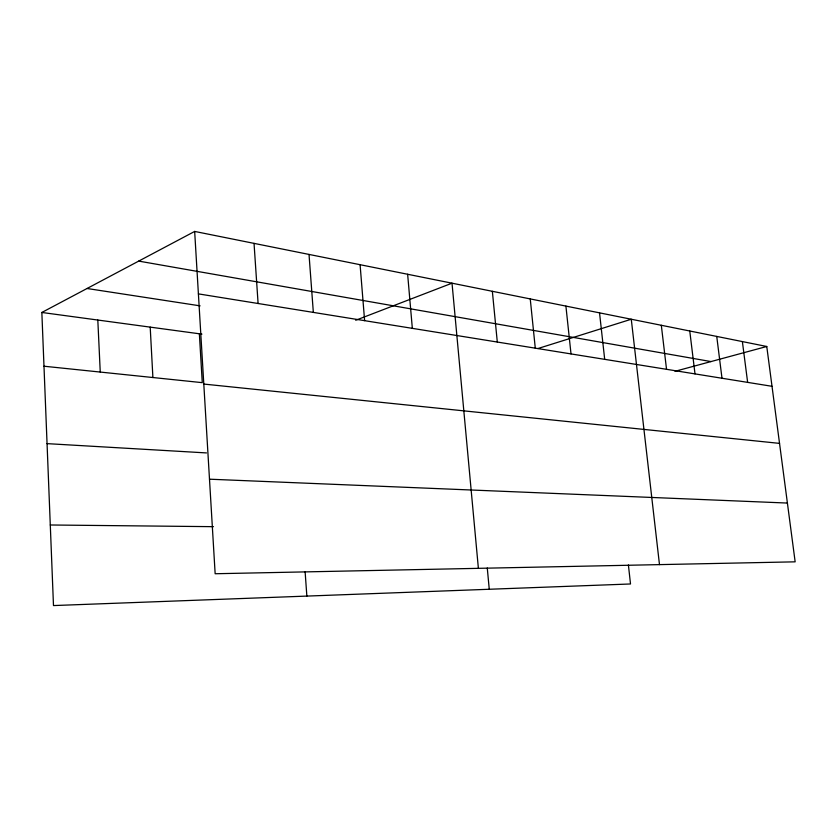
<?xml version="1.0" encoding="UTF-8"?>
<svg xmlns="http://www.w3.org/2000/svg" width="837" height="837" viewBox="0 0 837 837"><rect width="100%" height="100%" fill="white"/><g stroke="black" fill="none" stroke-linecap="round" stroke-linejoin="round"><path stroke-width="1.26" d="M628.399 564.965L630.512 583.975L53.484 605.569L41.85 312.463L194.665 231.43L766.765 346.487L795.15 561.836L215.151 573.743L194.665 231.43M355.715 320.268L452.022 283.188L478.387 568.344M537.919 348.537L631.276 319.242L659.483 564.619M674.978 371.314L766.765 346.487M50.283 524.987L213.477 526.672M209.491 479.193L787.397 503.058M47.06 443.631L206.467 452.922M43.984 366.219L202.272 382.655L199.363 333.785M203.799 384.068L779.54 443.38M41.85 312.463L201.926 334.13M87.058 288.493L200.106 305.85M198.4 293.881L772.017 386.307M138.722 261.102L711 361.574M742.377 341.59L747.64 382.373M716.744 336.432L721.996 378.24M689.761 331.002L695.003 373.898M661.314 325.279L666.534 369.305M599.533 312.86L604.691 359.345M565.906 306.091L571.012 353.915M530.25 298.924L535.282 348.161M492.355 291.307L497.304 342.04M487.27 567.999L489.258 589.258M407.64 274.264L412.338 328.355M360.088 264.701L364.618 320.665M309.02 254.438L313.341 312.4M305.128 571.88L306.855 596.09M254.04 243.379L258.099 303.507M150.2 327.131L152.899 377.529M97.814 320.037L100.252 372.067"/></g></svg>
